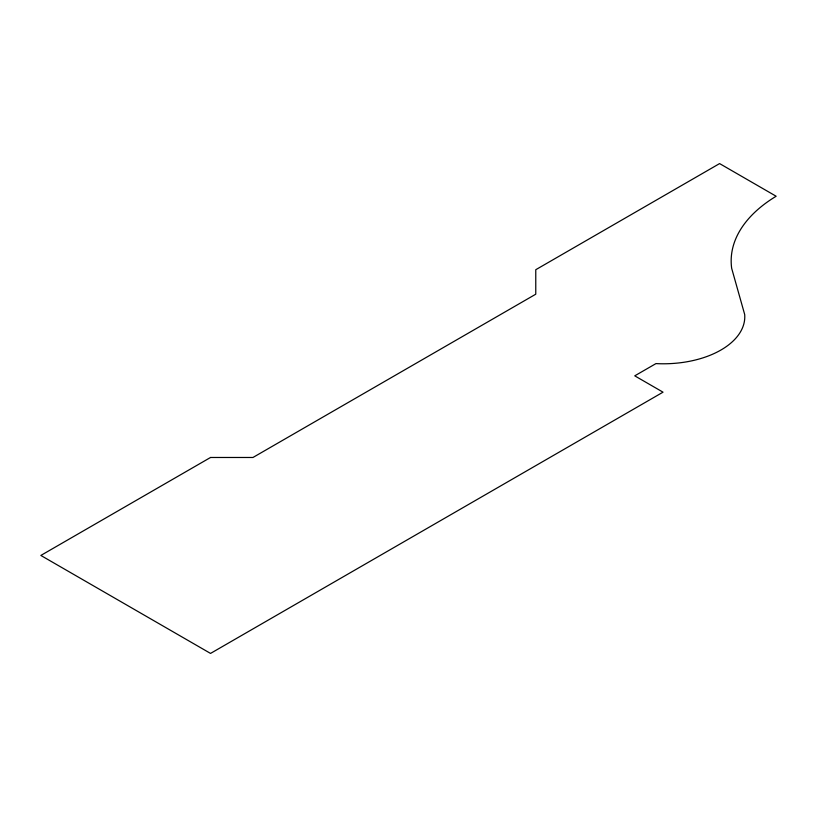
<?xml version="1.0" encoding="UTF-8"?>
<svg xmlns="http://www.w3.org/2000/svg" width="817" height="817" viewBox="0 0 817 817"><rect width="100%" height="100%" fill="white"/><g stroke="black" fill="none" stroke-linecap="round" stroke-linejoin="round"><path stroke-width="1.23" d="M210.531 457.479L40.85 555.448L210.531 653.416L663.026 392.17L634.748 375.84L655.959 363.596A81.424 47.008 0 0 0 744.685 314.484L731.675 268.344A162.052 93.567 0 0 1 776.15 196.243L719.593 163.584L535.768 269.712L535.768 294.202L252.953 457.479L210.531 457.479"/></g></svg>
